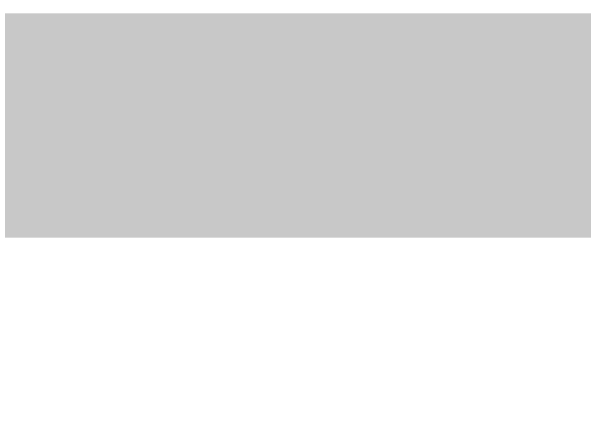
# Model space of a CAD drawing. Header units: inches. Extents: x 702888 to 852715, y 9845 to 271320.
# Drawn here: x 745782.4 to 746165.6, y 82561.3 to 82837 of the extents above; entities that cross this region are included whole.
import ezdxf

# ---------------------------------------------------------------- set-up
doc = ezdxf.new("R2010")
doc.units = ezdxf.units.IN
doc.header["$MEASUREMENT"] = 0
doc.layers.get('0').update_dxf_attribs({"lineweight": 5})
doc.layers.add('CABLE TRAY', color=30, linetype='Continuous', lineweight=5)
doc.dimstyles.new('D1', dxfattribs={"dimscale": 66, "dimtxt": 2.5, "dimasz": 2.5, "dimexe": 1, "dimexo": 1, "dimgap": 1.25, "dimtad": 1, "dimdec": 0, "dimdsep": 46, "dimtxsty": 'Standard', "dimblk": 'OPEN30', "dimcen": 2.5, "dimclrd": 150, "dimclre": 150, "dimclrt": 140, "dimadec": 0, "dimazin": 0, "dimtfac": 1, "dimtdec": 0, "dimtmove": 0, "dimatfit": 3, "dimfxl": 1, "dimtfill": 1, "dimlwd": 13, "dimlwe": 13, "dimarcsym": 0})

# ---------------------------------------------------------------- blocks, each defined once
blk = doc.blocks.new('_Open30')
at = {"color": 0, "linetype": 'ByBlock', "lineweight": -2}
for p, q in [((-1, 0.26795), (0, 0)), ((0, 0), (-1, -0.26795)), ((0, 0), (-1, 0))]:
    blk.add_line(p, q, dxfattribs=at)

msp = doc.modelspace()

# ---------------------------------------------------------------- linework, layer by layer
at = {"layer": 'CABLE TRAY'}
msp.add_lwpolyline([(751044.526, 82760.671, 150, 150, 0), (749727.775, 82760.671, 150, 150, 0), (749727.775, 82760.671, 150, 150, 0), (746414.737, 82760.671, 150, 150, 0), (745260.439, 82760.671, 150, 150, 0), (745260.439, 81592.912, 0, 0, 0)], format="xyseb", dxfattribs=at)

# ---------------------------------------------------------------- leaders
msp.add_leader([(744124.304, 82700.019), (745103.543, 85727.79), (749396.939, 85727.79)], dimstyle='D1', override={"dimscale": 180})

doc.saveas('drawing.dxf')
